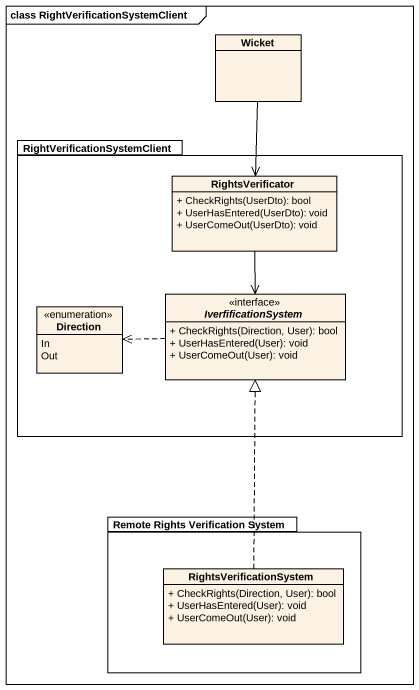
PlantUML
@startuml
mainframe class RightVerificationSystemClient
hide circle
hide empty members
skinparam classAttributeIconSize 0
class Wicket
package "RightVerificationSystemClient" as RightVerificationSystemClien {
  class RightsVerificator {
    + CheckRights(UserDto): bool
    + UserHasEntered(UserDto): void
    + UserComeOut(UserDto): void
  }
  enum Direction {
    In
    Out
  }
  interface IverfificationSystem <<interface>> {
    + CheckRights(Direction, User): bool
    + UserHasEntered(User): void
    + UserComeOut(User): void
  }
}
package "Remote Rights Verification System" as Remote_Rights_Verification {
  class RightsVerificationSystem {
    + CheckRights(Direction, User): bool
    + UserHasEntered(User): void
    + UserComeOut(User): void
  }
}
Wicket --> RightsVerificator
RightsVerificator --> IverfificationSystem
IverfificationSystem .left.> Direction
RightsVerificationSystem .up.|> IverfificationSystem
@enduml
